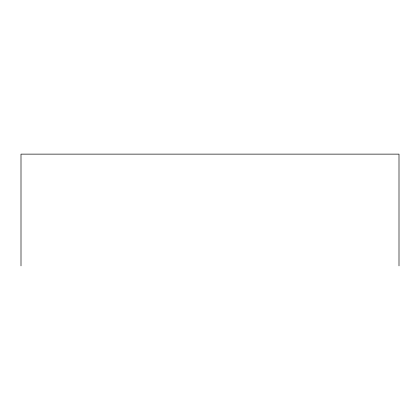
<?xml version="1.0" encoding="UTF-8"?>
<svg xmlns="http://www.w3.org/2000/svg" width="420" height="420" viewBox="0 0 420 420"><rect width="100%" height="100%" fill="white"/><g stroke="black" fill="none" stroke-linecap="round" stroke-linejoin="round"><path stroke-width="0.63" d="M399 265.87L399 154.13L21 154.13L21 265.87"/></g></svg>
